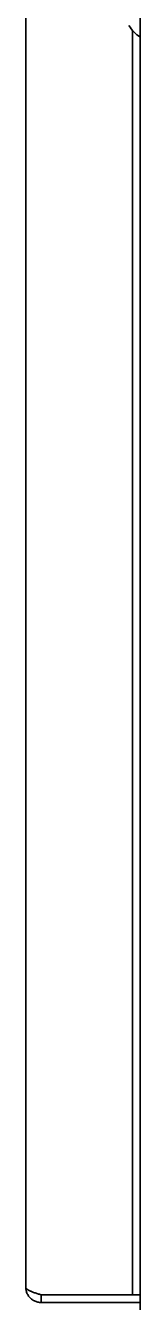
# Model space of a CAD drawing. Extents: x 5997 to 10491, y -672 to 3388.
# Drawn here: x 9516.5 to 9531.5, y 1393.1 to 1560.5 of the extents above; entities that cross this region are included whole.
import ezdxf

# ---------------------------------------------------------------- set-up
doc = ezdxf.new("R2010")
doc.units = 0
doc.header["$LTSCALE"] = 5
doc.layers.add('1', color=7, linetype='CONTINUOUS', true_color=0xffffff)

msp = doc.modelspace()

# ---------------------------------------------------------------- linework, layer by layer
at = {"layer": '1', "color": 7, "linetype": 'Continuous', "lineweight": 35}
for p, q in [((9516.47, 1395.13), (9516.47, 2086.83)), ((9531.47, 1373.93), (9531.47, 2070.96)), ((9530.47, 1559.88), (9530.47, 1396.13)), ((9530.47, 1394.13), (9530.47, 1396.13)), ((9518.47, 1393.13), (9518.47, 1394.13)), ((9529.47, 1394.13), (9518.47, 1394.13)), ((9530.47, 1393.13), (9518.47, 1393.13)), ((9530.47, 1394.13), (9529.47, 1394.13)), ((9530.47, 1394.13), (9531.47, 1394.13)), ((9531.47, 1393.13), (9530.47, 1393.13))]:
    msp.add_line(p, q, dxfattribs=at)
msp.add_arc((9534.09, 1563.03), 4.8, 211.3727, 236.918, dxfattribs=at)
for points in [[(9516.47, 1395.13), (9516.47, 1395.05), (9516.48, 1394.9), (9516.52, 1394.68), (9516.58, 1394.46), (9516.67, 1394.26), (9516.78, 1394.06), (9516.91, 1393.88), (9517.06, 1393.71), (9517.22, 1393.56), (9517.41, 1393.43), (9517.6, 1393.32), (9517.81, 1393.23), (9518.03, 1393.17), (9518.25, 1393.13), (9518.4, 1393.13), (9518.47, 1393.13)], [(9516.47, 1395.13), (9516.47, 1395.1), (9516.48, 1395.05), (9516.52, 1394.98), (9516.58, 1394.91), (9516.67, 1394.84), (9516.78, 1394.77), (9516.91, 1394.7), (9517.06, 1394.63), (9517.22, 1394.55), (9517.41, 1394.48), (9517.6, 1394.41), (9517.81, 1394.34), (9518.03, 1394.27), (9518.25, 1394.2), (9518.4, 1394.15), (9518.47, 1394.13)]]:
    msp.add_open_spline(points, degree=3, dxfattribs=at)

doc.saveas('drawing.dxf')
